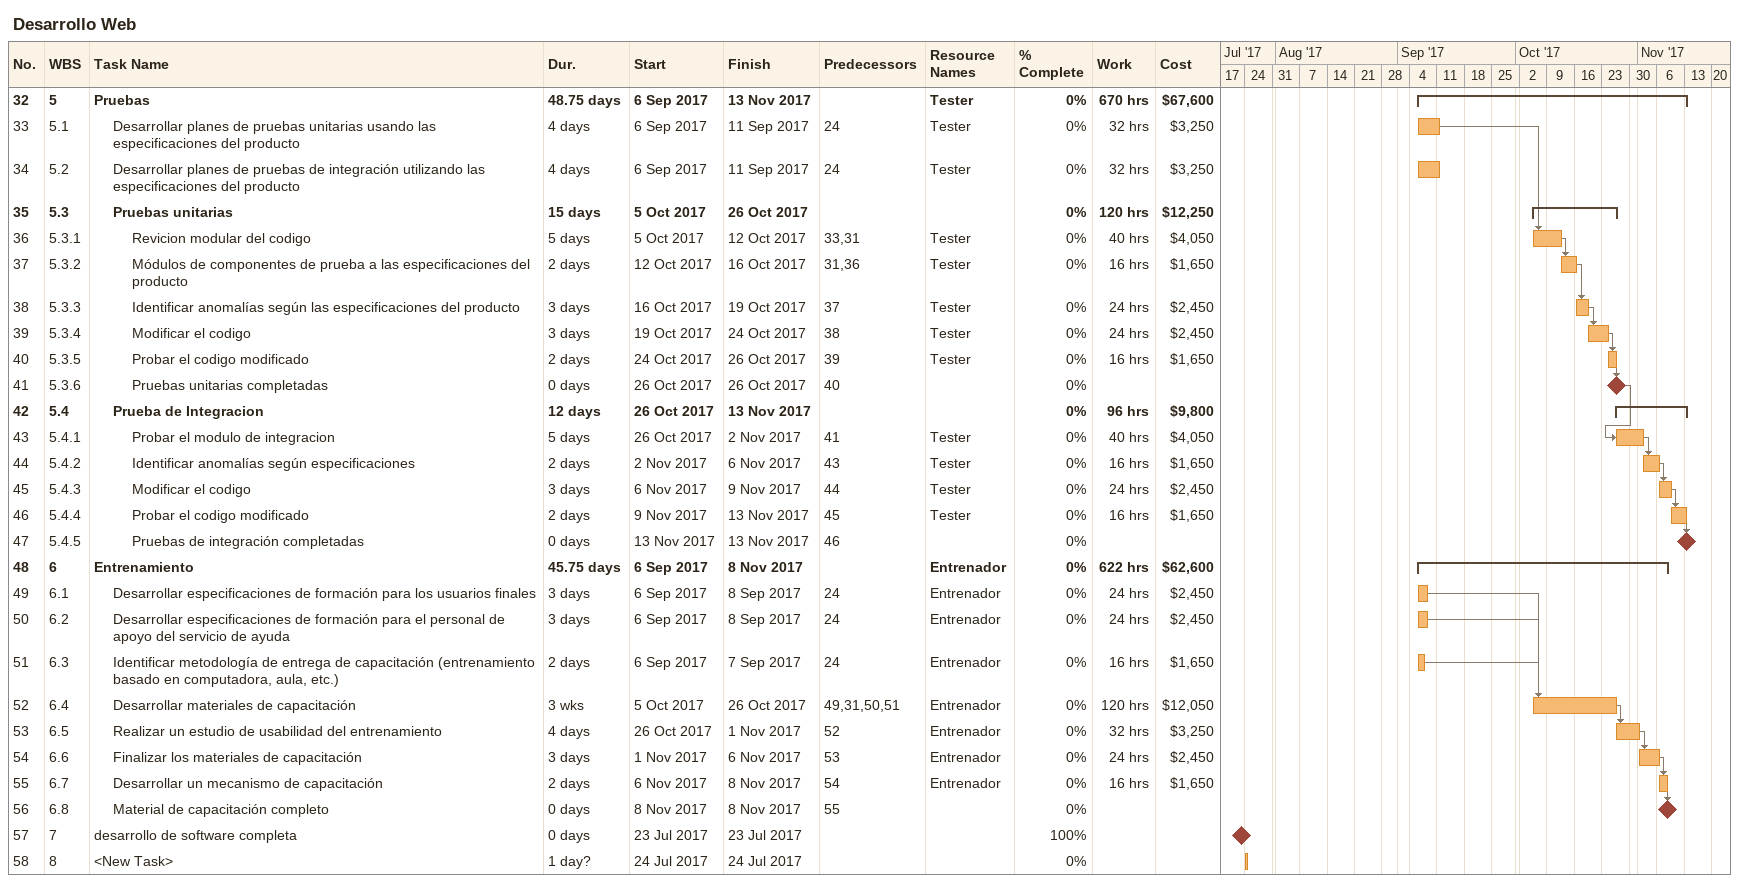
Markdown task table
Desarrollo Web

| ID | WBS | Task | Duration | Start | Finish | Predecessors | Resources | % complete | Work (h) | Cost ($) |
|---|---|---|---|---|---|---|---|---|---|---|
| 32 | 5 | **Pruebas** | 48.75d | 2017-09-06 | 2017-11-13 |  | Tester | 0 | 670 | 67600 |
| 33 | 5.1 | Desarrollar planes de pruebas unitarias usando las especificaciones del producto | 4d | 2017-09-06 | 2017-09-11 | 24 | Tester | 0 | 32 | 3250 |
| 34 | 5.2 | Desarrollar planes de pruebas de integración utilizando las especificaciones del producto | 4d | 2017-09-06 | 2017-09-11 | 24 | Tester | 0 | 32 | 3250 |
| 35 | 5.3 | **Pruebas unitarias** | 15d | 2017-10-05 | 2017-10-26 |  |  | 0 | 120 | 12250 |
| 36 | 5.3.1 | Revicion modular del codigo | 5d | 2017-10-05 | 2017-10-12 | 33, 31 | Tester | 0 | 40 | 4050 |
| 37 | 5.3.2 | Módulos de componentes de prueba a las especificaciones del producto | 2d | 2017-10-12 | 2017-10-16 | 31, 36 | Tester | 0 | 16 | 1650 |
| 38 | 5.3.3 | Identificar anomalías según las especificaciones del producto | 3d | 2017-10-16 | 2017-10-19 | 37 | Tester | 0 | 24 | 2450 |
| 39 | 5.3.4 | Modificar el codigo | 3d | 2017-10-19 | 2017-10-24 | 38 | Tester | 0 | 24 | 2450 |
| 40 | 5.3.5 | Probar el codigo modificado | 2d | 2017-10-24 | 2017-10-26 | 39 | Tester | 0 | 16 | 1650 |
| 41 | 5.3.6 | Pruebas unitarias completadas | 0d | 2017-10-26 | 2017-10-26 | 40 |  | 0 |  |  |
| 42 | 5.4 | **Prueba de Integracion** | 12d | 2017-10-26 | 2017-11-13 |  |  | 0 | 96 | 9800 |
| 43 | 5.4.1 | Probar el modulo de integracion | 5d | 2017-10-26 | 2017-11-02 | 41 | Tester | 0 | 40 | 4050 |
| 44 | 5.4.2 | Identificar anomalías según especificaciones | 2d | 2017-11-02 | 2017-11-06 | 43 | Tester | 0 | 16 | 1650 |
| 45 | 5.4.3 | Modificar el codigo | 3d | 2017-11-06 | 2017-11-09 | 44 | Tester | 0 | 24 | 2450 |
| 46 | 5.4.4 | Probar el codigo modificado | 2d | 2017-11-09 | 2017-11-13 | 45 | Tester | 0 | 16 | 1650 |
| 47 | 5.4.5 | Pruebas de integración completadas | 0d | 2017-11-13 | 2017-11-13 | 46 |  | 0 |  |  |
| 48 | 6 | **Entrenamiento** | 45.75d | 2017-09-06 | 2017-11-08 |  | Entrenador | 0 | 622 | 62600 |
| 49 | 6.1 | Desarrollar especificaciones de formación para los usuarios finales | 3d | 2017-09-06 | 2017-09-08 | 24 | Entrenador | 0 | 24 | 2450 |
| 50 | 6.2 | Desarrollar especificaciones de formación para el personal de apoyo del servicio de ayuda | 3d | 2017-09-06 | 2017-09-08 | 24 | Entrenador | 0 | 24 | 2450 |
| 51 | 6.3 | Identificar metodología de entrega de capacitación (entrenamiento basado en computadora, aula, etc.) | 2d | 2017-09-06 | 2017-09-07 | 24 | Entrenador | 0 | 16 | 1650 |
| 52 | 6.4 | Desarrollar materiales de capacitación | 3w | 2017-10-05 | 2017-10-26 | 49, 31, 50, 51 | Entrenador | 0 | 120 | 12050 |
| 53 | 6.5 | Realizar un estudio de usabilidad del entrenamiento | 4d | 2017-10-26 | 2017-11-01 | 52 | Entrenador | 0 | 32 | 3250 |
| 54 | 6.6 | Finalizar los materiales de capacitación | 3d | 2017-11-01 | 2017-11-06 | 53 | Entrenador | 0 | 24 | 2450 |
| 55 | 6.7 | Desarrollar un mecanismo de capacitación | 2d | 2017-11-06 | 2017-11-08 | 54 | Entrenador | 0 | 16 | 1650 |
| 56 | 6.8 | Material de capacitación completo | 0d | 2017-11-08 | 2017-11-08 | 55 |  | 0 |  |  |
| 57 | 7 | desarrollo de software completa | 0d | 2017-07-23 | 2017-07-23 |  |  | 100 |  |  |
| 58 | 8 | <New Task> | 1d? | 2017-07-24 | 2017-07-24 |  |  | 0 |  |  |
